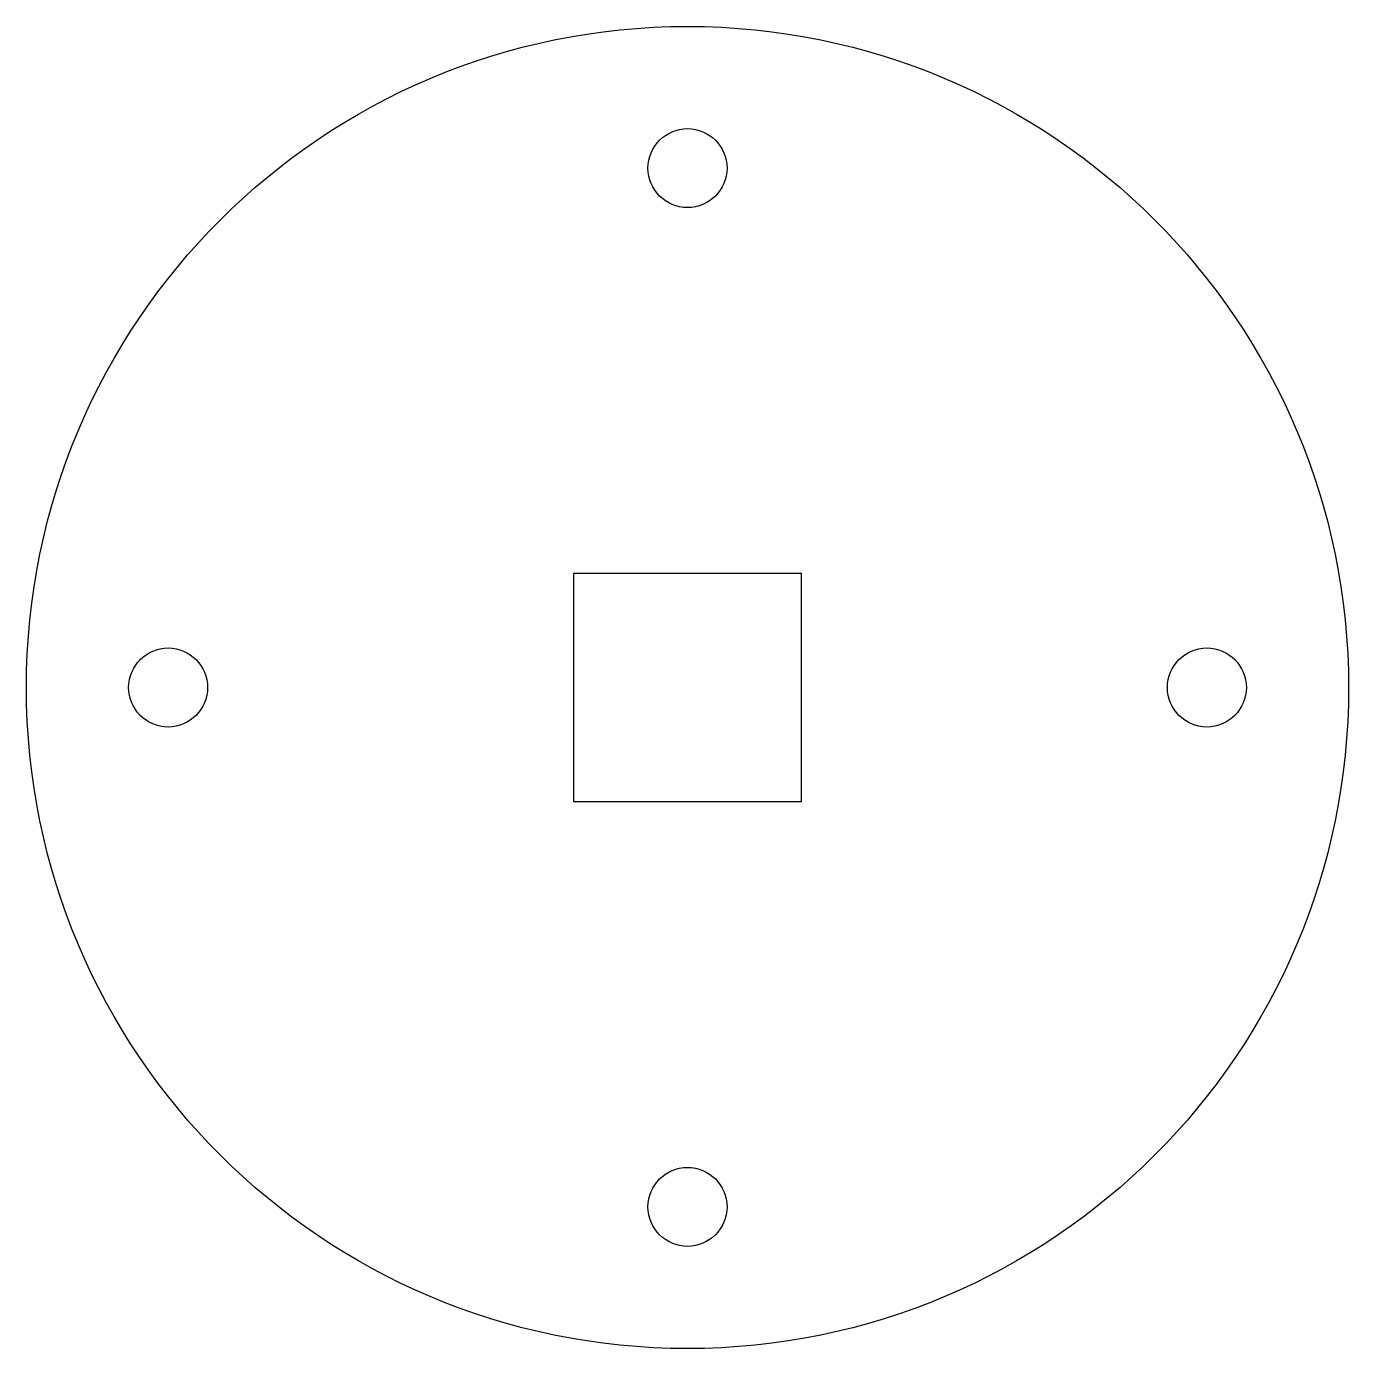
# Model space of a CAD drawing. Header units: millimetres. Extents: x -210 to 210, y -210 to 210.
import ezdxf

# ---------------------------------------------------------------- set-up
doc = ezdxf.new("R2010")
doc.units = ezdxf.units.MM

msp = doc.modelspace()

# ---------------------------------------------------------------- linework, layer by layer
at = {"color": 7, "linetype": 'Continuous', "lineweight": 25}
for p, q in [((36.25, 36.25), (-36.25, 36.25)), ((-36.25, 36.25), (-36.25, -36.25)), ((36.25, -36.25), (36.25, 36.25)), ((-36.25, -36.25), (36.25, -36.25))]:
    msp.add_line(p, q, dxfattribs=at)
for centre, radius in [((0, 0), 210), ((0, 165), 12.55), ((-165, 0), 12.55), ((165, 0), 12.55), ((0, -165), 12.55)]:
    msp.add_circle(centre, radius, dxfattribs=at)

doc.saveas('drawing.dxf')
